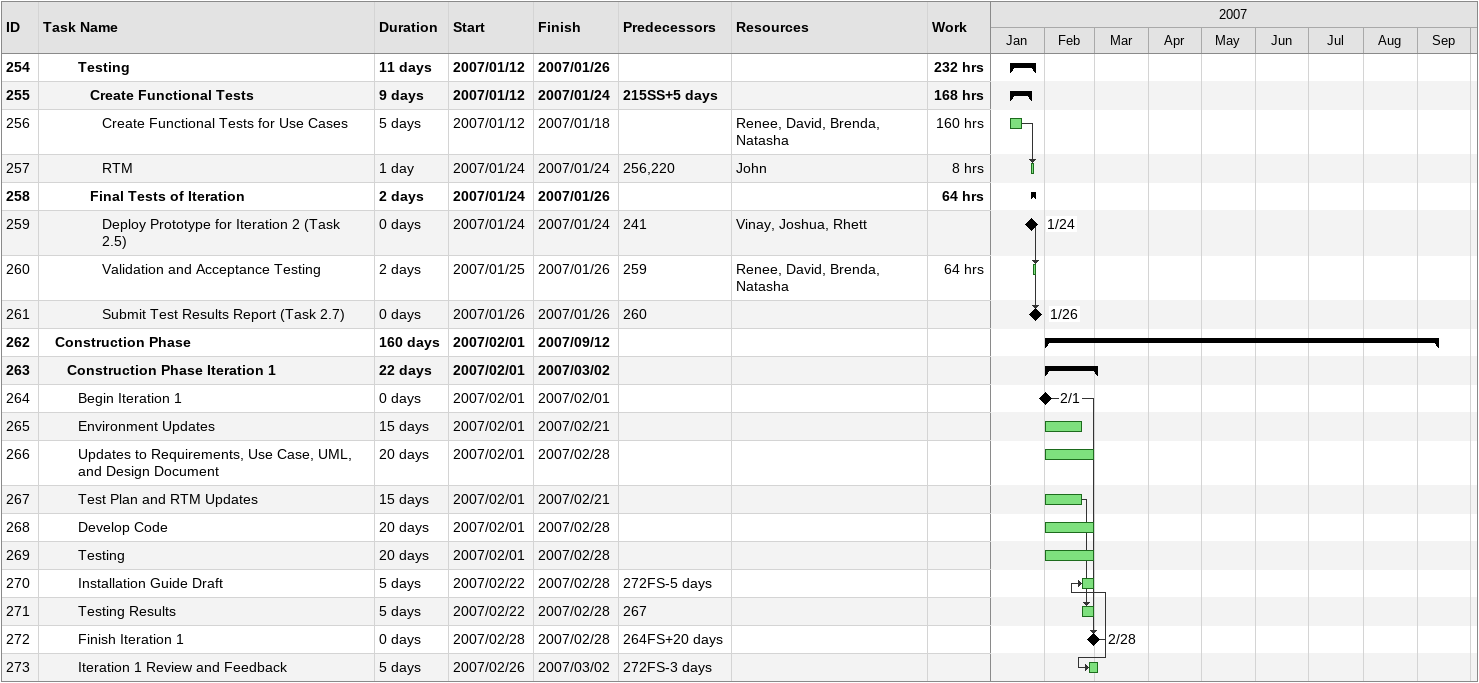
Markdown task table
| ID | Level | Task | Duration | Start | Finish | Predecessors | Resources | Work (h) |
|---|---|---|---|---|---|---|---|---|
| 254 | 4 | **Testing** | 11d | 2007-01-12 | 2007-01-26 |  |  | 232 |
| 255 | 5 | **Create Functional Tests** | 9d | 2007-01-12 | 2007-01-24 | 215SS+5d |  | 168 |
| 256 | 6 | Create Functional Tests for Use Cases | 5d | 2007-01-12 | 2007-01-18 |  | Renee, David, Brenda, Natasha | 160 |
| 257 | 6 | RTM | 1d | 2007-01-24 | 2007-01-24 | 256, 220 | John | 8 |
| 258 | 5 | **Final Tests of Iteration** | 2d | 2007-01-24 | 2007-01-26 |  |  | 64 |
| 259 | 6 | Deploy Prototype for Iteration 2 (Task 2.5) | 0d | 2007-01-24 | 2007-01-24 | 241 | Vinay, Joshua, Rhett |  |
| 260 | 6 | Validation and Acceptance Testing | 2d | 2007-01-25 | 2007-01-26 | 259 | Renee, David, Brenda, Natasha | 64 |
| 261 | 6 | Submit Test Results Report (Task 2.7) | 0d | 2007-01-26 | 2007-01-26 | 260 |  |  |
| 262 | 2 | **Construction Phase** | 160d | 2007-02-01 | 2007-09-12 |  |  |  |
| 263 | 3 | **Construction Phase Iteration 1** | 22d | 2007-02-01 | 2007-03-02 |  |  |  |
| 264 | 4 | Begin Iteration 1 | 0d | 2007-02-01 | 2007-02-01 |  |  |  |
| 265 | 4 | Environment Updates | 15d | 2007-02-01 | 2007-02-21 |  |  |  |
| 266 | 4 | Updates to Requirements, Use Case, UML, and Design Document | 20d | 2007-02-01 | 2007-02-28 |  |  |  |
| 267 | 4 | Test Plan and RTM Updates | 15d | 2007-02-01 | 2007-02-21 |  |  |  |
| 268 | 4 | Develop Code | 20d | 2007-02-01 | 2007-02-28 |  |  |  |
| 269 | 4 | Testing | 20d | 2007-02-01 | 2007-02-28 |  |  |  |
| 270 | 4 | Installation Guide Draft | 5d | 2007-02-22 | 2007-02-28 | 272FS-5d |  |  |
| 271 | 4 | Testing Results | 5d | 2007-02-22 | 2007-02-28 | 267 |  |  |
| 272 | 4 | Finish Iteration 1 | 0d | 2007-02-28 | 2007-02-28 | 264FS+20d |  |  |
| 273 | 4 | Iteration 1 Review and Feedback | 5d | 2007-02-26 | 2007-03-02 | 272FS-3d |  |  |
